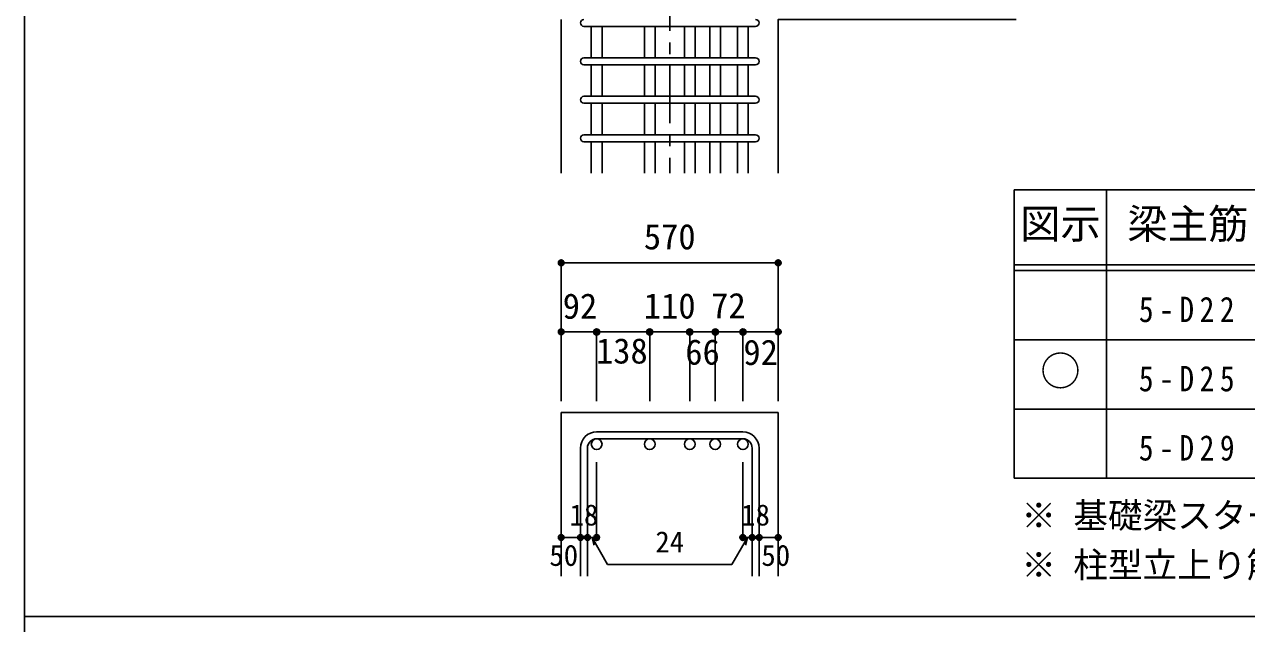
# Model space of a CAD drawing. Units: millimetres at full size, sheet at 1:30; some dimension numbers follow another scale. Extents: x -5973 to 5954, y -4195 to 4201.
# Drawn here: x -5973 to -2797, y -15 to 1543 of the extents above; entities that cross this region are included whole.
import ezdxf
from ezdxf.enums import TextEntityAlignment as Align

# ---------------------------------------------------------------- set-up
doc = ezdxf.new("R2010")
doc.units = ezdxf.units.MM
doc.header["$LTSCALE"] = 30
doc.header["$PDMODE"] = 32
doc.header["$PDSIZE"] = 15
doc.linetypes.add('CHAIN1', pattern=[8, 5, -1, 1, -1])
for name, color, linetype in [('0-1_躯体線', 2, 'Continuous'), ('0-5_基礎梁筋', 7, 'Continuous'), ('0-6_スタラップ筋', 7, 'Continuous'), ('0-D_寸法', 4, 'Continuous'), ('6-7_文字', 7, 'Continuous'), ('6-E_枠', 7, 'Continuous'), ('F-0_枠', 6, 'Continuous')]:
    doc.layers.add(name, color=color, linetype=linetype)
doc.styles.add('ＭＳ ゴシック', font='')
doc.styles.get('ＭＳ ゴシック').set_extended_font_data('MS Gothic')

msp = doc.modelspace()

# ---------------------------------------------------------------- linework, layer by layer
at = {"layer": '0-1_躯体線'}
for p, q in [((-4577.8, 1156.03), (-4577.8, 1556.03)), ((-4577.8, 108.3), (-4577.8, 533.3)), ((-4013.8, 533.3), (-4577.8, 533.3)), ((-4013.8, 108.3), (-4013.8, 533.3))]:
    msp.add_line(p, q, dxfattribs=at)
msp.add_lwpolyline([(-4013.8, 1156.03), (-4013.8, 1556.03), (-3395.8, 1556.03)], dxfattribs=at)
at = {"layer": '0-5_基礎梁筋'}
for p, q in [((-4499.8, 1538.03), (-4499.8, 1456.03)), ((-4471.8, 1538.03), (-4471.8, 1456.03)), ((-4361.8, 1538.03), (-4361.8, 1456.03)), ((-4333.8, 1538.03), (-4333.8, 1456.03)), ((-4257.8, 1538.03), (-4257.8, 1456.03)), ((-4229.8, 1538.03), (-4229.8, 1456.03)), ((-4191.8, 1538.03), (-4191.8, 1456.03)), ((-4163.8, 1538.03), (-4163.8, 1456.03)), ((-4119.8, 1538.03), (-4119.8, 1456.03)), ((-4091.8, 1538.03), (-4091.8, 1456.03)), ((-4499.8, 1438.03), (-4499.8, 1356.03)), ((-4471.8, 1438.03), (-4471.8, 1356.03)), ((-4361.8, 1438.03), (-4361.8, 1356.03)), ((-4333.8, 1438.03), (-4333.8, 1356.03)), ((-4257.8, 1438.03), (-4257.8, 1356.03)), ((-4229.8, 1438.03), (-4229.8, 1356.03)), ((-4191.8, 1438.03), (-4191.8, 1356.03)), ((-4163.8, 1438.03), (-4163.8, 1356.03)), ((-4119.8, 1438.03), (-4119.8, 1356.03)), ((-4091.8, 1438.03), (-4091.8, 1356.03)), ((-4499.8, 1338.03), (-4499.8, 1256.03)), ((-4471.8, 1338.03), (-4471.8, 1256.03)), ((-4361.8, 1338.03), (-4361.8, 1256.03)), ((-4333.8, 1338.03), (-4333.8, 1256.03)), ((-4257.8, 1338.03), (-4257.8, 1256.03)), ((-4229.8, 1338.03), (-4229.8, 1256.03)), ((-4191.8, 1338.03), (-4191.8, 1256.03)), ((-4163.8, 1338.03), (-4163.8, 1256.03)), ((-4119.8, 1338.03), (-4119.8, 1256.03)), ((-4091.8, 1338.03), (-4091.8, 1256.03)), ((-4499.8, 1238.03), (-4499.8, 1156.03)), ((-4471.8, 1238.03), (-4471.8, 1156.03)), ((-4361.8, 1238.03), (-4361.8, 1156.03)), ((-4333.8, 1238.03), (-4333.8, 1156.03)), ((-4257.8, 1238.03), (-4257.8, 1156.03)), ((-4229.8, 1238.03), (-4229.8, 1156.03)), ((-4191.8, 1238.03), (-4191.8, 1156.03)), ((-4163.8, 1238.03), (-4163.8, 1156.03)), ((-4119.8, 1238.03), (-4119.8, 1156.03)), ((-4091.8, 1238.03), (-4091.8, 1156.03))]:
    msp.add_line(p, q, dxfattribs=at)
at = {"layer": '0-5_基礎梁筋', "color": 3}
for centre in [(-4485.8, 451.3), (-4347.8, 451.3), (-4243.8, 451.3), (-4177.8, 451.3), (-4105.8, 451.3)]:
    msp.add_circle(centre, 14, dxfattribs=at)
at = {"layer": '0-6_スタラップ筋'}
for p, q in [((-4072.8, 1538.03), (-4518.8, 1538.03)), ((-4518.8, 1456.03), (-4072.8, 1456.03)), ((-4072.8, 1438.03), (-4518.8, 1438.03)), ((-4518.8, 1356.03), (-4072.8, 1356.03)), ((-4072.8, 1338.03), (-4518.8, 1338.03)), ((-4518.8, 1256.03), (-4072.8, 1256.03)), ((-4072.8, 1238.03), (-4518.8, 1238.03)), ((-4105.8, 483.3), (-4485.8, 483.3)), ((-4105.8, 465.3), (-4485.8, 465.3)), ((-4527.8, 441.3), (-4527.8, 108.3)), ((-4509.8, 441.3), (-4509.8, 108.3)), ((-4081.8, 441.3), (-4081.8, 108.3)), ((-4063.8, 441.3), (-4063.8, 108.3))]:
    msp.add_line(p, q, dxfattribs=at)
for centre, radius, start, end in [((-4518.8, 1547.03), 9, 90, 270), ((-4072.8, 1547.03), 9, 270, 90), ((-4518.8, 1447.03), 9, 90, 270), ((-4072.8, 1447.03), 9, 270, 90), ((-4518.8, 1347.03), 9, 90, 270), ((-4072.8, 1347.03), 9, 270, 90), ((-4518.8, 1247.03), 9, 90, 270), ((-4072.8, 1247.03), 9, 270, 90), ((-4485.8, 441.3), 42, 90, 180), ((-4105.8, 441.3), 42, 0, 90), ((-4485.8, 441.3), 24, 90, 180), ((-4105.8, 441.3), 24, 0, 90)]:
    msp.add_arc(centre, radius, start, end, dxfattribs=at)
at = {"layer": '0-D_寸法', "linetype": 'CHAIN1'}
msp.add_line((-4295.8, 3356.03), (-4295.8, 1156.03), dxfattribs=at)
at = {"layer": '0-D_寸法'}
for p, q in [((-4577.8, 923.3), (-4577.8, 743.3)), ((-4577.8, 923.3), (-4013.8, 923.3)), ((-4013.8, 923.3), (-4013.8, 743.3)), ((-4577.8, 743.3), (-4577.8, 563.3)), ((-4491.8, 743.3), (-4577.8, 743.3)), ((-4541.77, 743.3), (-4485.8, 743.3)), ((-4485.8, 743.3), (-4347.8, 743.3)), ((-4485.8, 743.3), (-4485.8, 563.3)), ((-4347.8, 743.3), (-4347.8, 563.3)), ((-4347.8, 743.3), (-4243.8, 743.3)), ((-4243.8, 743.3), (-4243.8, 563.3)), ((-4243.8, 743.3), (-4243.8, 563.3)), ((-4243.8, 743.3), (-4105.8, 743.3)), ((-4177.8, 743.3), (-4177.8, 563.3)), ((-4177.8, 743.3), (-4177.8, 563.3)), ((-4105.8, 743.3), (-4105.8, 563.3)), ((-4099.8, 743.3), (-4013.8, 743.3)), ((-4013.8, 743.3), (-4013.8, 563.3)), ((-4485.8, 208.3), (-4485.8, 404.39)), ((-4105.8, 208.3), (-4105.8, 404.39)), ((-4577.8, 208.3), (-4527.8, 208.3)), ((-4527.8, 208.3), (-4509.8, 208.3)), ((-4509.8, 208.3), (-4485.8, 208.3)), ((-4497.8, 208.3), (-4457.35, 138.24)), ((-4497.8, 208.3), (-4492.62, 188.98)), ((-4093.8, 208.3), (-4134.25, 138.24)), ((-4081.8, 208.3), (-4105.8, 208.3)), ((-4093.8, 208.3), (-4098.98, 188.98)), ((-4063.8, 208.3), (-4081.8, 208.3)), ((-4013.8, 208.3), (-4063.8, 208.3)), ((-4134.25, 138.24), (-4457.35, 138.24))]:
    msp.add_line(p, q, dxfattribs=at)
for centre, radius in [((-4577.8, 923.3), 7.2), ((-4577.8, 923.3), 6.4), ((-4577.8, 923.3), 5.6), ((-4577.8, 923.3), 4.8), ((-4577.8, 923.3), 4), ((-4577.8, 923.3), 3.2), ((-4577.8, 923.3), 2.4), ((-4577.8, 923.3), 1.6), ((-4577.8, 923.3), 0.8), ((-4013.8, 923.3), 7.2), ((-4013.8, 923.3), 6.4), ((-4013.8, 923.3), 5.6), ((-4013.8, 923.3), 4.8), ((-4013.8, 923.3), 4), ((-4013.8, 923.3), 3.2), ((-4013.8, 923.3), 2.4), ((-4013.8, 923.3), 1.6), ((-4013.8, 923.3), 0.8), ((-4577.8, 743.3), 7.2), ((-4577.8, 743.3), 6.4), ((-4577.8, 743.3), 5.6), ((-4577.8, 743.3), 4.8), ((-4577.8, 743.3), 4), ((-4577.8, 743.3), 3.2), ((-4577.8, 743.3), 2.4), ((-4577.8, 743.3), 1.6), ((-4577.8, 743.3), 0.8), ((-4485.8, 743.3), 8), ((-4485.8, 743.3), 7.2), ((-4485.8, 743.3), 6.4), ((-4485.8, 743.3), 5.6), ((-4485.8, 743.3), 4.8), ((-4485.8, 743.3), 4), ((-4485.8, 743.3), 3.2), ((-4485.8, 743.3), 2.4), ((-4485.8, 743.3), 1.6), ((-4485.8, 743.3), 0.8), ((-4347.8, 743.3), 8), ((-4347.8, 743.3), 7.2), ((-4347.8, 743.3), 6.4), ((-4347.8, 743.3), 5.6), ((-4347.8, 743.3), 4.8), ((-4347.8, 743.3), 4), ((-4347.8, 743.3), 3.2), ((-4347.8, 743.3), 2.4), ((-4347.8, 743.3), 1.6), ((-4347.8, 743.3), 0.8), ((-4243.8, 743.3), 8), ((-4243.8, 743.3), 7.2), ((-4243.8, 743.3), 6.4), ((-4243.8, 743.3), 5.6), ((-4243.8, 743.3), 4.8), ((-4243.8, 743.3), 4), ((-4243.8, 743.3), 3.2), ((-4243.8, 743.3), 2.4), ((-4243.8, 743.3), 1.6), ((-4243.8, 743.3), 0.8), ((-4177.8, 743.3), 8), ((-4177.8, 743.3), 7.2), ((-4177.8, 743.3), 6.4), ((-4177.8, 743.3), 5.6), ((-4177.8, 743.3), 4.8), ((-4177.8, 743.3), 4), ((-4177.8, 743.3), 3.2), ((-4177.8, 743.3), 2.4), ((-4177.8, 743.3), 1.6), ((-4177.8, 743.3), 0.8), ((-4105.8, 743.3), 8), ((-4105.8, 743.3), 7.2), ((-4105.8, 743.3), 6.4), ((-4105.8, 743.3), 5.6), ((-4105.8, 743.3), 4.8), ((-4105.8, 743.3), 4), ((-4105.8, 743.3), 3.2), ((-4105.8, 743.3), 2.4), ((-4105.8, 743.3), 1.6), ((-4105.8, 743.3), 0.8), ((-4013.8, 743.3), 7.2), ((-4013.8, 743.3), 6.4), ((-4013.8, 743.3), 5.6), ((-4013.8, 743.3), 4.8), ((-4013.8, 743.3), 4), ((-4013.8, 743.3), 3.2), ((-4013.8, 743.3), 2.4), ((-4013.8, 743.3), 1.6), ((-4013.8, 743.3), 0.8), ((-4577.8, 208.3), 4), ((-4577.8, 208.3), 3.6), ((-4577.8, 208.3), 3.2), ((-4577.8, 208.3), 2.8), ((-4577.8, 208.3), 2.4), ((-4577.8, 208.3), 2), ((-4577.8, 208.3), 1.6), ((-4577.8, 208.3), 1.2), ((-4577.8, 208.3), 0.8), ((-4577.8, 208.3), 0.4), ((-4527.8, 208.3), 4), ((-4527.8, 208.3), 3.6), ((-4527.8, 208.3), 3.2), ((-4527.8, 208.3), 2.8), ((-4527.8, 208.3), 2.4), ((-4527.8, 208.3), 2), ((-4527.8, 208.3), 1.6), ((-4527.8, 208.3), 1.2), ((-4527.8, 208.3), 0.8), ((-4527.8, 208.3), 0.4), ((-4509.8, 208.3), 4), ((-4509.8, 208.3), 3.6), ((-4509.8, 208.3), 3.2), ((-4509.8, 208.3), 2.8), ((-4509.8, 208.3), 2.4), ((-4509.8, 208.3), 2), ((-4509.8, 208.3), 1.6), ((-4509.8, 208.3), 1.2), ((-4509.8, 208.3), 0.8), ((-4509.8, 208.3), 0.4), ((-4485.8, 208.3), 4), ((-4485.8, 208.3), 3.6), ((-4485.8, 208.3), 3.2), ((-4485.8, 208.3), 2.8), ((-4485.8, 208.3), 2.4), ((-4485.8, 208.3), 2), ((-4485.8, 208.3), 1.6), ((-4485.8, 208.3), 1.2), ((-4485.8, 208.3), 0.8), ((-4485.8, 208.3), 0.4), ((-4105.8, 208.3), 4), ((-4105.8, 208.3), 3.6), ((-4105.8, 208.3), 3.2), ((-4105.8, 208.3), 2.8), ((-4105.8, 208.3), 2.4), ((-4105.8, 208.3), 2), ((-4105.8, 208.3), 1.6), ((-4105.8, 208.3), 1.2), ((-4105.8, 208.3), 0.8), ((-4105.8, 208.3), 0.4), ((-4081.8, 208.3), 4), ((-4081.8, 208.3), 3.6), ((-4081.8, 208.3), 3.2), ((-4081.8, 208.3), 2.8), ((-4081.8, 208.3), 2.4), ((-4081.8, 208.3), 2), ((-4081.8, 208.3), 1.6), ((-4081.8, 208.3), 1.2), ((-4081.8, 208.3), 0.8), ((-4081.8, 208.3), 0.4), ((-4063.8, 208.3), 4), ((-4063.8, 208.3), 3.6), ((-4063.8, 208.3), 3.2), ((-4063.8, 208.3), 2.8), ((-4063.8, 208.3), 2.4), ((-4063.8, 208.3), 2), ((-4063.8, 208.3), 1.6), ((-4063.8, 208.3), 1.2), ((-4063.8, 208.3), 0.8), ((-4063.8, 208.3), 0.4), ((-4013.8, 208.3), 4), ((-4013.8, 208.3), 3.6), ((-4013.8, 208.3), 3.2), ((-4013.8, 208.3), 2.8), ((-4013.8, 208.3), 2.4), ((-4013.8, 208.3), 2), ((-4013.8, 208.3), 1.6), ((-4013.8, 208.3), 1.2), ((-4013.8, 208.3), 0.8), ((-4013.8, 208.3), 0.4)]:
    msp.add_circle(centre, radius, dxfattribs=at)
at = {"layer": '0-D_寸法', "color": 7}
for p in [(-4577.8, 923.3), (-4013.8, 923.3), (-4577.8, 743.3), (-4485.8, 743.3), (-4347.8, 743.3), (-4347.8, 743.3), (-4243.8, 743.3), (-4243.8, 743.3), (-4177.8, 743.3), (-4177.8, 743.3), (-4105.8, 743.3), (-4105.8, 743.3), (-4013.8, 743.3), (-4577.8, 208.3), (-4527.8, 208.3), (-4509.8, 208.3), (-4485.8, 208.3), (-4485.8, 208.3), (-4105.8, 208.3), (-4105.8, 208.3), (-4081.8, 208.3), (-4063.8, 208.3), (-4013.8, 208.3)]:
    msp.add_point(p, dxfattribs=at)
at = {"layer": '6-E_枠', "color": 3}
for p, q in [((-3400.52, 1112.77), (-3400.52, 362.77)), ((-3400.52, 1112.77), (-1238, 1112.77)), ((-3400.52, 362.77), (-1238, 362.77))]:
    msp.add_line(p, q, dxfattribs=at)
at = {"layer": '6-E_枠'}
for p, q in [((-3160.52, 1112.77), (-3160.52, 362.77)), ((-3400.52, 917.77), (-1238, 917.77)), ((-3400.52, 902.77), (-1238, 902.77)), ((-3400.52, 722.77), (-1238, 722.77)), ((-3400.52, 542.77), (-1238, 542.77))]:
    msp.add_line(p, q, dxfattribs=at)
at = {"layer": 'F-0_枠'}
msp.add_line((-5972.88, 4201.15), (-5972.88, -4195.24), dxfattribs=at)
at = {"layer": 'F-0_枠', "color": 2}
msp.add_line((3723.6, 2.95), (-5972.88, 2.95), dxfattribs=at)

# ---------------------------------------------------------------- texts
at = {"layer": '0-D_寸法', "style": 'ＭＳ ゴシック'}
for s, height, p in [('570', 65.98, (-4363.3, 938.3)), ('92', 65.98, (-4574.1, 757.75)), ('110', 65.98, (-4363.3, 758.3)), ('72', 65.98, (-4188.18, 759.17)), ('138', 65.98, (-4487.71, 641.23)), ('66', 65.98, (-4255.55, 638.26)), ('92', 65.98, (-4104.51, 637.61)), ('18', 54.99, (-4556.3, 223.3)), ('18', 54.99, (-4110.3, 223.3)), ('24', 54.99, (-4333.3, 153.24)), ('50', 54.99, (-4608.8, 118.3)), ('50', 54.99, (-4057.8, 118.3))]:
    msp.add_text(s, height=height, dxfattribs=at).set_placement(p, align=Align.BOTTOM_LEFT)
at = {"layer": '6-7_文字', "color": 2, "style": 'ＭＳ ゴシック'}
for s, p in [('図示', (-3385.52, 962.77)), ('梁主筋', (-3106.76, 962.77)), ('○', (-3333.02, 580.27))]:
    msp.add_text(s, height=76.98, dxfattribs=at).set_placement(p, align=Align.BOTTOM_LEFT)
at = {"layer": '6-7_文字', "style": 'ＭＳ ゴシック'}
for s, p in [('※ 基礎梁スターラップ     D16 @100', (-3381.96, 213.19)), ('※ 柱型立上り筋●は引張側領域時', (-3381.96, 84.68))]:
    msp.add_text(s, height=65.98, dxfattribs=at).set_placement(p, align=Align.BOTTOM_LEFT)
at = {"layer": '6-7_文字', "char_height": 65.98, "attachment_point": 7, "style": 'ＭＳ ゴシック'}
for s, insert in [('\\T1.38;\\W0.85;5-D22', (-3076.76, 767.77)), ('\\T1.38;\\W0.85;5-D25', (-3076.76, 587.77)), ('\\T1.38;\\W0.85;5-D29', (-3076.76, 407.77))]:
    msp.add_mtext(s, dxfattribs=dict(at, insert=insert))

doc.saveas('drawing.dxf')
